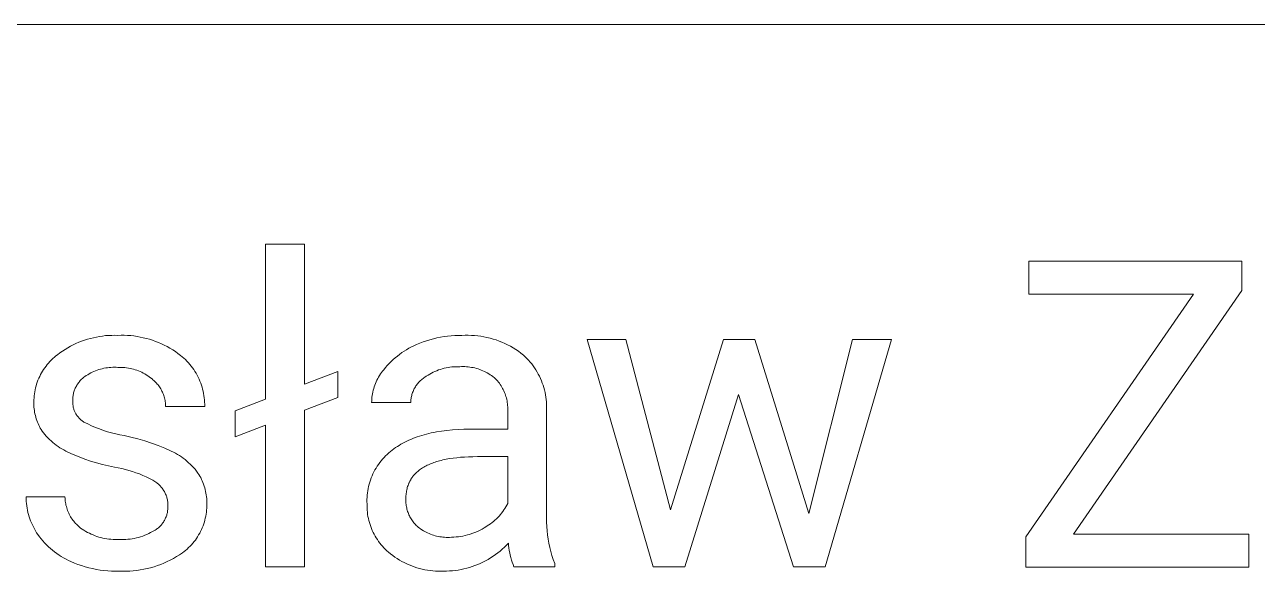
# Model space of a CAD drawing. Header units: millimetres. Extents: x 578 to 4608, y -138 to 2677.
# Drawn here: x 3631.8 to 3785.6, y 244 to 312.2 of the extents above; entities that cross this region are included whole.
import ezdxf

# ---------------------------------------------------------------- set-up
doc = ezdxf.new("R2010")
doc.units = ezdxf.units.MM
doc.header["$MEASUREMENT"] = 0
doc.layers.add('Domyślny', color=7, linetype='Continuous', true_color=0x000000)

msp = doc.modelspace()

# ---------------------------------------------------------------- linework, layer by layer
at = {"layer": 'Domyślny', "color": 18, "lineweight": 15, "true_color": 0x000000}
for p, q in [((4604.45, 312.23), (3085.22, 312.23)), ((3661.86, 265.5), (3661.86, 284.85)), ((3661.86, 284.85), (3666.73, 284.85)), ((3666.73, 284.85), (3666.73, 267.37)), ((3757.11, 278.63), (3757.11, 282.75)), ((3757.11, 282.75), (3783.71, 282.75)), ((3783.71, 282.75), (3783.71, 279.09)), ((3756.77, 248.37), (3777.68, 278.63)), ((3777.68, 278.63), (3757.11, 278.63)), ((3783.71, 279.09), (3762.72, 248.7)), ((3637.52, 272.11), (3637.86, 272.29)), ((3637.86, 272.29), (3638.21, 272.45)), ((3638.21, 272.45), (3638.56, 272.61)), ((3638.56, 272.61), (3638.92, 272.75)), ((3638.92, 272.75), (3639.28, 272.88)), ((3639.28, 272.88), (3639.65, 272.99)), ((3639.65, 272.99), (3640.02, 273.1)), ((3640.02, 273.1), (3640.39, 273.19)), ((3640.39, 273.19), (3640.77, 273.27)), ((3640.77, 273.27), (3641.15, 273.34)), ((3641.15, 273.34), (3641.53, 273.39)), ((3641.53, 273.39), (3641.91, 273.44)), ((3641.91, 273.44), (3642.3, 273.47)), ((3642.3, 273.47), (3642.68, 273.48)), ((3642.68, 273.48), (3643.07, 273.49)), ((3643.07, 273.49), (3643.45, 273.48)), ((3643.45, 273.48), (3643.85, 273.49)), ((3643.85, 273.49), (3644.25, 273.49)), ((3644.25, 273.49), (3644.65, 273.47)), ((3644.65, 273.47), (3645.05, 273.44)), ((3645.05, 273.44), (3645.44, 273.4)), ((3645.44, 273.4), (3645.84, 273.34)), ((3645.84, 273.34), (3646.23, 273.27)), ((3646.23, 273.27), (3646.62, 273.19)), ((3646.62, 273.19), (3647.01, 273.1)), ((3647.01, 273.1), (3647.39, 272.99)), ((3647.39, 272.99), (3647.77, 272.87)), ((3647.77, 272.87), (3648.15, 272.73)), ((3648.15, 272.73), (3648.52, 272.59)), ((3648.52, 272.59), (3648.88, 272.43)), ((3648.88, 272.43), (3649.24, 272.25)), ((3680.38, 272.18), (3680.7, 272.32)), ((3680.7, 272.32), (3681.11, 272.49)), ((3681.11, 272.49), (3681.53, 272.65)), ((3681.53, 272.65), (3681.96, 272.8)), ((3681.96, 272.8), (3682.39, 272.93)), ((3682.39, 272.93), (3682.82, 273.05)), ((3682.82, 273.05), (3683.26, 273.16)), ((3683.26, 273.16), (3683.7, 273.25)), ((3683.7, 273.25), (3684.15, 273.32)), ((3684.15, 273.32), (3684.59, 273.38)), ((3684.59, 273.38), (3685.04, 273.43)), ((3685.04, 273.43), (3685.49, 273.46)), ((3685.49, 273.46), (3685.94, 273.47)), ((3685.94, 273.47), (3686.39, 273.47)), ((3686.39, 273.47), (3686.78, 273.49)), ((3686.78, 273.49), (3687.17, 273.49)), ((3687.17, 273.49), (3687.56, 273.48)), ((3687.56, 273.48), (3687.96, 273.45)), ((3687.96, 273.45), (3688.35, 273.41)), ((3688.35, 273.41), (3688.74, 273.36)), ((3688.74, 273.36), (3689.12, 273.29)), ((3689.12, 273.29), (3689.51, 273.21)), ((3689.51, 273.21), (3689.89, 273.12)), ((3689.89, 273.12), (3690.27, 273.01)), ((3690.27, 273.01), (3690.64, 272.9)), ((3690.64, 272.9), (3691.01, 272.76)), ((3691.01, 272.76), (3691.37, 272.62)), ((3691.37, 272.62), (3691.73, 272.46)), ((3691.73, 272.46), (3692.09, 272.29)), ((3692.09, 272.29), (3692.43, 272.11)), ((3710.25, 244.59), (3702.01, 272.95)), ((3702.01, 272.95), (3706.84, 272.95)), ((3706.84, 272.95), (3712.42, 251.71)), ((3712.42, 251.71), (3719.02, 272.95)), ((3719.02, 272.95), (3722.93, 272.95)), ((3722.93, 272.95), (3729.67, 251.27)), ((3729.67, 251.27), (3735.12, 272.95)), ((3739.97, 272.95), (3731.71, 244.59)), ((3735.12, 272.95), (3739.97, 272.95)), ((3635.33, 270.58), (3635.52, 270.74)), ((3635.52, 270.74), (3635.71, 270.91)), ((3635.71, 270.91), (3635.91, 271.06)), ((3635.91, 271.06), (3636.22, 271.29)), ((3636.22, 271.29), (3636.53, 271.51)), ((3636.53, 271.51), (3636.86, 271.72)), ((3636.86, 271.72), (3637.19, 271.92)), ((3637.19, 271.92), (3637.52, 272.11)), ((3649.24, 272.25), (3649.6, 272.07)), ((3649.6, 272.07), (3649.94, 271.88)), ((3649.94, 271.88), (3650.29, 271.67)), ((3650.29, 271.67), (3650.62, 271.45)), ((3650.62, 271.45), (3650.95, 271.22)), ((3650.95, 271.22), (3651.26, 270.98)), ((3651.26, 270.98), (3651.47, 270.81)), ((3651.47, 270.81), (3651.68, 270.63)), ((3678.06, 270.68), (3678.33, 270.9)), ((3678.33, 270.9), (3678.6, 271.11)), ((3678.6, 271.11), (3678.88, 271.32)), ((3678.88, 271.32), (3679.17, 271.51)), ((3679.17, 271.51), (3679.47, 271.69)), ((3679.47, 271.69), (3679.77, 271.86)), ((3679.77, 271.86), (3680.07, 272.03)), ((3680.07, 272.03), (3680.38, 272.18)), ((3692.43, 272.11), (3692.77, 271.91)), ((3692.77, 271.91), (3693.11, 271.71)), ((3693.11, 271.71), (3693.43, 271.49)), ((3693.43, 271.49), (3693.75, 271.26)), ((3693.75, 271.26), (3694.06, 271.02)), ((3694.06, 271.02), (3694.28, 270.81)), ((3694.28, 270.81), (3694.5, 270.6)), ((3634.05, 269.02), (3634.18, 269.23)), ((3634.18, 269.23), (3634.33, 269.44)), ((3634.33, 269.44), (3634.48, 269.64)), ((3634.48, 269.64), (3634.63, 269.84)), ((3634.63, 269.84), (3634.8, 270.03)), ((3634.8, 270.03), (3634.97, 270.22)), ((3634.97, 270.22), (3635.14, 270.4)), ((3635.14, 270.4), (3635.33, 270.58)), ((3641.08, 269.2), (3640.87, 269.13)), ((3641.29, 269.26), (3641.08, 269.2)), ((3641.5, 269.32), (3641.29, 269.26)), ((3641.71, 269.37), (3641.5, 269.32)), ((3641.93, 269.41), (3641.71, 269.37)), ((3642.14, 269.44), (3641.93, 269.41)), ((3642.36, 269.47), (3642.14, 269.44)), ((3642.58, 269.49), (3642.36, 269.47)), ((3642.8, 269.5), (3642.58, 269.49)), ((3643.02, 269.5), (3642.8, 269.5)), ((3643.23, 269.5), (3643.02, 269.5)), ((3643.45, 269.49), (3643.23, 269.5)), ((3643.67, 269.49), (3643.45, 269.49)), ((3643.89, 269.49), (3643.67, 269.49)), ((3644.11, 269.48), (3643.89, 269.49)), ((3644.33, 269.46), (3644.11, 269.48)), ((3644.54, 269.43), (3644.33, 269.46)), ((3644.76, 269.4), (3644.54, 269.43)), ((3644.97, 269.36), (3644.76, 269.4)), ((3645.19, 269.31), (3644.97, 269.36)), ((3645.4, 269.25), (3645.19, 269.31)), ((3645.61, 269.19), (3645.4, 269.25)), ((3651.68, 270.63), (3651.87, 270.45)), ((3651.87, 270.45), (3652.07, 270.26)), ((3652.07, 270.26), (3652.25, 270.06)), ((3652.25, 270.06), (3652.43, 269.85)), ((3652.43, 269.85), (3652.6, 269.65)), ((3652.6, 269.65), (3652.76, 269.43)), ((3652.76, 269.43), (3652.92, 269.21)), ((3652.92, 269.21), (3653.07, 268.98)), ((3676.62, 269.19), (3676.84, 269.46)), ((3676.84, 269.46), (3677.07, 269.72)), ((3677.07, 269.72), (3677.3, 269.97)), ((3677.3, 269.97), (3677.55, 270.22)), ((3677.55, 270.22), (3677.8, 270.46)), ((3677.8, 270.46), (3678.06, 270.68)), ((3683.7, 269.24), (3683.47, 269.16)), ((3683.93, 269.31), (3683.7, 269.24)), ((3684.17, 269.37), (3683.93, 269.31)), ((3684.41, 269.43), (3684.17, 269.37)), ((3684.65, 269.47), (3684.41, 269.43)), ((3684.89, 269.51), (3684.65, 269.47)), ((3685.13, 269.54), (3684.89, 269.51)), ((3685.37, 269.56), (3685.13, 269.54)), ((3685.62, 269.57), (3685.37, 269.56)), ((3685.86, 269.57), (3685.62, 269.57)), ((3686.11, 269.57), (3685.86, 269.57)), ((3686.32, 269.58), (3686.11, 269.57)), ((3686.53, 269.58), (3686.32, 269.58)), ((3686.74, 269.58), (3686.53, 269.58)), ((3686.95, 269.57), (3686.74, 269.58)), ((3687.16, 269.55), (3686.95, 269.57)), ((3687.37, 269.53), (3687.16, 269.55)), ((3687.58, 269.49), (3687.37, 269.53)), ((3687.78, 269.45), (3687.58, 269.49)), ((3687.99, 269.41), (3687.78, 269.45)), ((3688.19, 269.35), (3687.99, 269.41)), ((3688.4, 269.29), (3688.19, 269.35)), ((3688.6, 269.23), (3688.4, 269.29)), ((3688.79, 269.15), (3688.6, 269.23)), ((3694.5, 270.6), (3694.7, 270.37)), ((3694.7, 270.37), (3694.9, 270.14)), ((3694.9, 270.14), (3695.09, 269.91)), ((3695.09, 269.91), (3695.27, 269.67)), ((3695.27, 269.67), (3695.44, 269.42)), ((3695.44, 269.42), (3695.61, 269.16)), ((3633.39, 267.65), (3633.48, 267.89)), ((3633.48, 267.89), (3633.58, 268.12)), ((3633.58, 268.12), (3633.69, 268.35)), ((3633.69, 268.35), (3633.8, 268.58)), ((3633.8, 268.58), (3633.92, 268.8)), ((3633.92, 268.8), (3634.05, 269.02)), ((3638.68, 267.74), (3638.6, 267.65)), ((3638.76, 267.84), (3638.68, 267.74)), ((3638.84, 267.93), (3638.76, 267.84)), ((3638.93, 268.02), (3638.84, 267.93)), ((3639.03, 268.1), (3638.93, 268.02)), ((3639.12, 268.18), (3639.03, 268.1)), ((3639.22, 268.26), (3639.12, 268.18)), ((3639.32, 268.34), (3639.22, 268.26)), ((3639.5, 268.46), (3639.32, 268.34)), ((3639.69, 268.57), (3639.5, 268.46)), ((3639.88, 268.68), (3639.69, 268.57)), ((3640.07, 268.79), (3639.88, 268.68)), ((3640.26, 268.88), (3640.07, 268.79)), ((3640.46, 268.97), (3640.26, 268.88)), ((3640.67, 269.05), (3640.46, 268.97)), ((3640.87, 269.13), (3640.67, 269.05)), ((3645.82, 269.12), (3645.61, 269.19)), ((3646.02, 269.04), (3645.82, 269.12)), ((3646.22, 268.96), (3646.02, 269.04)), ((3646.42, 268.87), (3646.22, 268.96)), ((3646.62, 268.77), (3646.42, 268.87)), ((3646.81, 268.66), (3646.62, 268.77)), ((3647, 268.55), (3646.81, 268.66)), ((3647.18, 268.43), (3647, 268.55)), ((3647.36, 268.31), (3647.18, 268.43)), ((3647.54, 268.18), (3647.36, 268.31)), ((3647.71, 268.04), (3647.54, 268.18)), ((3647.83, 267.95), (3647.71, 268.04)), ((3647.94, 267.85), (3647.83, 267.95)), ((3648.05, 267.74), (3647.94, 267.85)), ((3648.16, 267.64), (3648.05, 267.74)), ((3653.07, 268.98), (3653.21, 268.75)), ((3653.21, 268.75), (3653.34, 268.52)), ((3653.34, 268.52), (3653.46, 268.28)), ((3653.46, 268.28), (3653.58, 268.03)), ((3653.58, 268.03), (3653.69, 267.78)), ((3653.69, 267.78), (3653.79, 267.53)), ((3666.73, 267.37), (3670.88, 268.96)), ((3670.88, 268.96), (3670.88, 265.74)), ((3675.6, 267.47), (3675.69, 267.68)), ((3675.69, 267.68), (3675.78, 267.88)), ((3675.78, 267.88), (3675.88, 268.08)), ((3675.88, 268.08), (3675.99, 268.28)), ((3675.99, 268.28), (3676.1, 268.47)), ((3676.1, 268.47), (3676.22, 268.66)), ((3676.22, 268.66), (3676.35, 268.84)), ((3676.35, 268.84), (3676.48, 269.02)), ((3676.48, 269.02), (3676.62, 269.19)), ((3681.05, 267.67), (3680.96, 267.58)), ((3681.14, 267.77), (3681.05, 267.67)), ((3681.23, 267.86), (3681.14, 267.77)), ((3681.33, 267.94), (3681.23, 267.86)), ((3681.43, 268.03), (3681.33, 267.94)), ((3681.53, 268.1), (3681.43, 268.03)), ((3681.64, 268.18), (3681.53, 268.1)), ((3681.74, 268.25), (3681.64, 268.18)), ((3681.94, 268.39), (3681.74, 268.25)), ((3682.15, 268.52), (3681.94, 268.39)), ((3682.36, 268.65), (3682.15, 268.52)), ((3682.57, 268.77), (3682.36, 268.65)), ((3682.79, 268.88), (3682.57, 268.77)), ((3683.01, 268.98), (3682.79, 268.88)), ((3683.24, 269.07), (3683.01, 268.98)), ((3683.47, 269.16), (3683.24, 269.07)), ((3688.99, 269.07), (3688.79, 269.15)), ((3689.18, 268.99), (3688.99, 269.07)), ((3689.37, 268.89), (3689.18, 268.99)), ((3689.55, 268.79), (3689.37, 268.89)), ((3689.74, 268.69), (3689.55, 268.79)), ((3689.92, 268.57), (3689.74, 268.69)), ((3690.09, 268.46), (3689.92, 268.57)), ((3690.26, 268.33), (3690.09, 268.46)), ((3690.43, 268.2), (3690.26, 268.33)), ((3690.59, 268.07), (3690.43, 268.2)), ((3690.71, 267.93), (3690.59, 268.07)), ((3690.84, 267.79), (3690.71, 267.93)), ((3690.95, 267.65), (3690.84, 267.79)), ((3695.61, 269.16), (3695.77, 268.9)), ((3695.77, 268.9), (3695.91, 268.64)), ((3695.91, 268.64), (3696.05, 268.37)), ((3696.05, 268.37), (3696.18, 268.09)), ((3696.18, 268.09), (3696.3, 267.82)), ((3696.3, 267.82), (3696.41, 267.53)), ((3633.01, 265.93), (3633.04, 266.18)), ((3633.04, 266.18), (3633.08, 266.43)), ((3633.08, 266.43), (3633.12, 266.68)), ((3633.12, 266.68), (3633.18, 266.92)), ((3633.18, 266.92), (3633.24, 267.17)), ((3633.24, 267.17), (3633.31, 267.41)), ((3633.31, 267.41), (3633.39, 267.65)), ((3637.9, 266.19), (3637.88, 266.06)), ((3637.93, 266.31), (3637.9, 266.19)), ((3637.97, 266.43), (3637.93, 266.31)), ((3638, 266.55), (3637.97, 266.43)), ((3638.04, 266.67), (3638, 266.55)), ((3638.09, 266.78), (3638.04, 266.67)), ((3638.14, 266.9), (3638.09, 266.78)), ((3638.19, 267.01), (3638.14, 266.9)), ((3638.25, 267.12), (3638.19, 267.01)), ((3638.31, 267.23), (3638.25, 267.12)), ((3638.38, 267.34), (3638.31, 267.23)), ((3638.45, 267.44), (3638.38, 267.34)), ((3638.52, 267.55), (3638.45, 267.44)), ((3638.6, 267.65), (3638.52, 267.55)), ((3648.27, 267.53), (3648.16, 267.64)), ((3648.37, 267.41), (3648.27, 267.53)), ((3648.46, 267.29), (3648.37, 267.41)), ((3648.56, 267.17), (3648.46, 267.29)), ((3648.64, 267.05), (3648.56, 267.17)), ((3648.73, 266.92), (3648.64, 267.05)), ((3648.81, 266.79), (3648.73, 266.92)), ((3648.88, 266.66), (3648.81, 266.79)), ((3648.95, 266.53), (3648.88, 266.66)), ((3649.02, 266.39), (3648.95, 266.53)), ((3649.08, 266.25), (3649.02, 266.39)), ((3649.13, 266.11), (3649.08, 266.25)), ((3653.79, 267.53), (3653.88, 267.28)), ((3653.88, 267.28), (3653.96, 267.02)), ((3653.96, 267.02), (3654.03, 266.76)), ((3654.03, 266.76), (3654.09, 266.5)), ((3654.09, 266.5), (3654.15, 266.23)), ((3654.15, 266.23), (3654.19, 265.97)), ((3675.19, 265.97), (3675.23, 266.19)), ((3675.23, 266.19), (3675.27, 266.41)), ((3675.27, 266.41), (3675.32, 266.63)), ((3675.32, 266.63), (3675.38, 266.84)), ((3675.38, 266.84), (3675.45, 267.06)), ((3675.45, 267.06), (3675.52, 267.27)), ((3675.52, 267.27), (3675.6, 267.47)), ((3680.19, 266.23), (3680.15, 266.11)), ((3680.23, 266.36), (3680.19, 266.23)), ((3680.28, 266.48), (3680.23, 266.36)), ((3680.33, 266.6), (3680.28, 266.48)), ((3680.39, 266.72), (3680.33, 266.6)), ((3680.44, 266.83), (3680.39, 266.72)), ((3680.51, 266.95), (3680.44, 266.83)), ((3680.57, 267.06), (3680.51, 266.95)), ((3680.64, 267.17), (3680.57, 267.06)), ((3680.72, 267.27), (3680.64, 267.17)), ((3680.8, 267.38), (3680.72, 267.27)), ((3680.88, 267.48), (3680.8, 267.38)), ((3680.96, 267.58), (3680.88, 267.48)), ((3691.06, 267.5), (3690.95, 267.65)), ((3691.17, 267.35), (3691.06, 267.5)), ((3691.27, 267.19), (3691.17, 267.35)), ((3691.37, 267.03), (3691.27, 267.19)), ((3691.46, 266.87), (3691.37, 267.03)), ((3691.54, 266.71), (3691.46, 266.87)), ((3691.62, 266.54), (3691.54, 266.71)), ((3691.69, 266.37), (3691.62, 266.54)), ((3691.76, 266.2), (3691.69, 266.37)), ((3691.82, 266.02), (3691.76, 266.2)), ((3696.41, 267.53), (3696.51, 267.25)), ((3696.51, 267.25), (3696.6, 266.96)), ((3696.6, 266.96), (3696.68, 266.67)), ((3696.68, 266.67), (3696.75, 266.37)), ((3696.75, 266.37), (3696.81, 266.08)), ((3632.97, 265.42), (3632.99, 265.67)), ((3632.97, 265.17), (3632.97, 265.42)), ((3632.97, 264.96), (3632.97, 265.17)), ((3632.97, 264.74), (3632.97, 264.96)), ((3632.98, 264.53), (3632.97, 264.74)), ((3632.99, 265.67), (3633.01, 265.93)), ((3637.82, 265.32), (3637.81, 265.21)), ((3637.81, 265.21), (3637.81, 265.11)), ((3637.81, 265.11), (3637.82, 265.01)), ((3637.83, 265.69), (3637.82, 265.57)), ((3637.82, 265.57), (3637.82, 265.44)), ((3637.82, 265.44), (3637.82, 265.32)), ((3637.82, 265.01), (3637.82, 264.91)), ((3637.82, 264.91), (3637.83, 264.81)), ((3637.84, 265.82), (3637.83, 265.69)), ((3637.83, 264.81), (3637.85, 264.71)), ((3637.86, 265.94), (3637.84, 265.82)), ((3637.85, 264.71), (3637.86, 264.61)), ((3637.88, 266.06), (3637.86, 265.94)), ((3637.86, 264.61), (3637.89, 264.51)), ((3649.19, 265.96), (3649.13, 266.11)), ((3649.23, 265.82), (3649.19, 265.96)), ((3649.27, 265.67), (3649.23, 265.82)), ((3649.31, 265.52), (3649.27, 265.67)), ((3649.34, 265.37), (3649.31, 265.52)), ((3649.36, 265.22), (3649.34, 265.37)), ((3649.38, 265.07), (3649.36, 265.22)), ((3649.4, 264.92), (3649.38, 265.07)), ((3649.41, 264.77), (3649.4, 264.92)), ((3649.41, 264.62), (3649.41, 264.77)), ((3654.28, 264.62), (3649.41, 264.62)), ((3654.19, 265.97), (3654.23, 265.7)), ((3654.23, 265.7), (3654.26, 265.43)), ((3654.26, 265.43), (3654.27, 265.16)), ((3654.27, 265.16), (3654.28, 264.89)), ((3654.28, 264.89), (3654.28, 264.62)), ((3658.07, 264.07), (3661.86, 265.5)), ((3670.88, 265.74), (3666.73, 264.15)), ((3675.11, 265.09), (3675.12, 265.31)), ((3680, 265.09), (3675.11, 265.09)), ((3675.12, 265.31), (3675.14, 265.53)), ((3675.14, 265.53), (3675.16, 265.75)), ((3675.16, 265.75), (3675.19, 265.97)), ((3680.01, 265.35), (3680, 265.22)), ((3680, 265.22), (3680, 265.09)), ((3680.02, 265.48), (3680.01, 265.35)), ((3680.04, 265.6), (3680.02, 265.48)), ((3680.06, 265.73), (3680.04, 265.6)), ((3680.09, 265.86), (3680.06, 265.73)), ((3680.12, 265.99), (3680.09, 265.86)), ((3680.15, 266.11), (3680.12, 265.99)), ((3691.88, 265.84), (3691.82, 266.02)), ((3691.93, 265.67), (3691.88, 265.84)), ((3691.97, 265.49), (3691.93, 265.67)), ((3692.01, 265.3), (3691.97, 265.49)), ((3692.04, 265.12), (3692.01, 265.3)), ((3692.07, 264.94), (3692.04, 265.12)), ((3692.09, 264.75), (3692.07, 264.94)), ((3692.1, 264.57), (3692.09, 264.75)), ((3696.81, 266.08), (3696.86, 265.78)), ((3696.86, 265.78), (3696.9, 265.48)), ((3696.9, 265.48), (3696.92, 265.18)), ((3696.92, 265.18), (3696.94, 264.87)), ((3696.94, 264.87), (3696.95, 264.57)), ((3720.89, 266.09), (3714.18, 244.59)), ((3727.77, 244.59), (3720.89, 266.09)), ((3633, 264.32), (3632.98, 264.53)), ((3633.03, 264.11), (3633, 264.32)), ((3633.06, 263.9), (3633.03, 264.11)), ((3633.1, 263.69), (3633.06, 263.9)), ((3633.15, 263.48), (3633.1, 263.69)), ((3633.2, 263.28), (3633.15, 263.48)), ((3633.26, 263.08), (3633.2, 263.28)), ((3633.33, 262.87), (3633.26, 263.08)), ((3637.89, 264.51), (3637.91, 264.41)), ((3637.91, 264.41), (3637.94, 264.32)), ((3637.94, 264.32), (3637.97, 264.22)), ((3637.97, 264.22), (3638, 264.12)), ((3638, 264.12), (3638.04, 264.03)), ((3638.04, 264.03), (3638.08, 263.94)), ((3638.08, 263.94), (3638.13, 263.85)), ((3638.13, 263.85), (3638.17, 263.76)), ((3638.17, 263.76), (3638.22, 263.67)), ((3638.22, 263.67), (3638.28, 263.58)), ((3638.28, 263.58), (3638.33, 263.5)), ((3638.33, 263.5), (3638.39, 263.42)), ((3638.39, 263.42), (3638.45, 263.34)), ((3638.45, 263.34), (3638.52, 263.26)), ((3638.52, 263.26), (3638.59, 263.18)), ((3638.59, 263.18), (3638.66, 263.11)), ((3638.66, 263.11), (3638.73, 263.04)), ((3658.07, 260.84), (3658.07, 264.07)), ((3666.73, 264.15), (3666.73, 244.59)), ((3692.11, 264.38), (3692.1, 264.57)), ((3692.1, 264.01), (3692.11, 264.2)), ((3692.1, 261.79), (3692.1, 264.01)), ((3692.11, 264.2), (3692.11, 264.38)), ((3696.95, 264.57), (3696.95, 264.27)), ((3696.95, 264.27), (3696.95, 251.22)), ((3633.41, 262.67), (3633.33, 262.87)), ((3633.49, 262.48), (3633.41, 262.67)), ((3633.58, 262.29), (3633.49, 262.48)), ((3633.67, 262.1), (3633.58, 262.29)), ((3633.77, 261.91), (3633.67, 262.1)), ((3633.88, 261.72), (3633.77, 261.91)), ((3633.99, 261.54), (3633.88, 261.72)), ((3634.16, 261.32), (3633.99, 261.54)), ((3638.73, 263.04), (3638.8, 262.97)), ((3638.8, 262.97), (3638.88, 262.91)), ((3638.88, 262.91), (3638.96, 262.84)), ((3638.96, 262.84), (3639.04, 262.78)), ((3639.04, 262.78), (3639.13, 262.73)), ((3639.13, 262.73), (3639.21, 262.67)), ((3639.21, 262.67), (3639.68, 262.43)), ((3639.68, 262.43), (3640.17, 262.21)), ((3640.17, 262.21), (3640.65, 262)), ((3640.65, 262), (3641.15, 261.8)), ((3641.15, 261.8), (3641.65, 261.62)), ((3641.65, 261.62), (3642.15, 261.46)), ((3661.86, 262.28), (3658.07, 260.84)), ((3661.86, 244.59), (3661.86, 262.28)), ((3683.19, 261.44), (3683.83, 261.54)), ((3683.83, 261.54), (3684.5, 261.63)), ((3684.5, 261.63), (3685.19, 261.7)), ((3685.19, 261.7), (3685.9, 261.75)), ((3685.9, 261.75), (3686.63, 261.78)), ((3686.63, 261.78), (3687.38, 261.79)), ((3687.38, 261.79), (3692.1, 261.79)), ((3634.34, 261.11), (3634.16, 261.32)), ((3634.52, 260.9), (3634.34, 261.11)), ((3634.71, 260.7), (3634.52, 260.9)), ((3634.91, 260.5), (3634.71, 260.7)), ((3635.11, 260.31), (3634.91, 260.5)), ((3635.32, 260.13), (3635.11, 260.31)), ((3635.53, 259.95), (3635.32, 260.13)), ((3642.15, 261.46), (3642.66, 261.31)), ((3642.66, 261.31), (3643.18, 261.18)), ((3643.18, 261.18), (3643.7, 261.07)), ((3643.7, 261.07), (3644.22, 260.97)), ((3644.22, 260.97), (3645.08, 260.78)), ((3645.08, 260.78), (3645.94, 260.56)), ((3645.94, 260.56), (3646.8, 260.31)), ((3646.8, 260.31), (3647.64, 260.03)), ((3647.64, 260.03), (3648.47, 259.73)), ((3678.78, 259.9), (3679.02, 260.03)), ((3679.02, 260.03), (3679.26, 260.16)), ((3679.26, 260.16), (3679.5, 260.28)), ((3679.5, 260.28), (3679.75, 260.4)), ((3679.75, 260.4), (3680.01, 260.51)), ((3680.01, 260.51), (3680.27, 260.62)), ((3680.27, 260.62), (3680.54, 260.72)), ((3680.54, 260.72), (3680.81, 260.82)), ((3680.81, 260.82), (3681.09, 260.91)), ((3681.09, 260.91), (3681.37, 261)), ((3681.37, 261), (3681.66, 261.09)), ((3681.66, 261.09), (3681.96, 261.17)), ((3681.96, 261.17), (3682.26, 261.24)), ((3682.26, 261.24), (3682.56, 261.31)), ((3682.56, 261.31), (3682.87, 261.38)), ((3682.87, 261.38), (3683.19, 261.44)), ((3635.75, 259.78), (3635.53, 259.95)), ((3635.98, 259.62), (3635.75, 259.78)), ((3636.21, 259.46), (3635.98, 259.62)), ((3636.45, 259.32), (3636.21, 259.46)), ((3636.69, 259.18), (3636.45, 259.32)), ((3636.94, 259.05), (3636.69, 259.18)), ((3637.19, 258.93), (3636.94, 259.05)), ((3637.89, 258.61), (3637.19, 258.93)), ((3638.6, 258.32), (3637.89, 258.61)), ((3648.47, 259.73), (3649.3, 259.39)), ((3649.3, 259.39), (3650.11, 259.04)), ((3650.11, 259.04), (3650.37, 258.91)), ((3650.37, 258.91), (3650.63, 258.78)), ((3650.63, 258.78), (3650.88, 258.63)), ((3650.88, 258.63), (3651.13, 258.48)), ((3651.13, 258.48), (3651.37, 258.32)), ((3676.66, 258.24), (3676.85, 258.44)), ((3676.85, 258.44), (3677.04, 258.63)), ((3677.04, 258.63), (3677.25, 258.82)), ((3677.25, 258.82), (3677.46, 259)), ((3677.46, 259), (3677.67, 259.17)), ((3677.67, 259.17), (3677.89, 259.33)), ((3677.89, 259.33), (3678.11, 259.48)), ((3678.11, 259.48), (3678.33, 259.62)), ((3678.33, 259.62), (3678.55, 259.76)), ((3678.55, 259.76), (3678.78, 259.9)), ((3639.32, 258.04), (3638.6, 258.32)), ((3640.05, 257.8), (3639.32, 258.04)), ((3640.79, 257.57), (3640.05, 257.8)), ((3641.53, 257.37), (3640.79, 257.57)), ((3642.28, 257.19), (3641.53, 257.37)), ((3643.04, 257.04), (3642.28, 257.19)), ((3643.49, 256.96), (3643.04, 257.04)), ((3643.94, 256.87), (3643.49, 256.96)), ((3651.37, 258.32), (3651.61, 258.16)), ((3651.61, 258.16), (3651.84, 257.98)), ((3651.84, 257.98), (3652.06, 257.8)), ((3652.06, 257.8), (3652.28, 257.6)), ((3652.28, 257.6), (3652.49, 257.41)), ((3652.49, 257.41), (3652.69, 257.2)), ((3652.69, 257.2), (3652.89, 256.99)), ((3652.89, 256.99), (3653.08, 256.77)), ((3675.53, 256.69), (3675.67, 256.92)), ((3675.67, 256.92), (3675.81, 257.16)), ((3675.81, 257.16), (3675.97, 257.39)), ((3675.97, 257.39), (3676.13, 257.61)), ((3676.13, 257.61), (3676.3, 257.83)), ((3676.3, 257.83), (3676.47, 258.04)), ((3676.47, 258.04), (3676.66, 258.24)), ((3681.48, 256.96), (3681.35, 256.87)), ((3681.62, 257.04), (3681.48, 256.96)), ((3681.76, 257.12), (3681.62, 257.04)), ((3681.9, 257.2), (3681.76, 257.12)), ((3682.05, 257.28), (3681.9, 257.2)), ((3682.21, 257.35), (3682.05, 257.28)), ((3682.37, 257.42), (3682.21, 257.35)), ((3682.53, 257.49), (3682.37, 257.42)), ((3682.7, 257.55), (3682.53, 257.49)), ((3682.87, 257.61), (3682.7, 257.55)), ((3683.04, 257.67), (3682.87, 257.61)), ((3683.23, 257.73), (3683.04, 257.67)), ((3683.41, 257.79), (3683.23, 257.73)), ((3683.6, 257.84), (3683.41, 257.79)), ((3683.79, 257.89), (3683.6, 257.84)), ((3683.99, 257.94), (3683.79, 257.89)), ((3684.4, 258.02), (3683.99, 257.94)), ((3684.83, 258.1), (3684.4, 258.02)), ((3685.27, 258.17), (3684.83, 258.1)), ((3685.73, 258.22), (3685.27, 258.17)), ((3686.21, 258.27), (3685.73, 258.22)), ((3686.71, 258.3), (3686.21, 258.27)), ((3687.22, 258.33), (3686.71, 258.3)), ((3687.76, 258.34), (3687.22, 258.33)), ((3688.31, 258.35), (3687.76, 258.34)), ((3692.1, 258.35), (3688.31, 258.35)), ((3692.1, 252.52), (3692.1, 258.35)), ((3644.39, 256.76), (3643.94, 256.87)), ((3644.83, 256.64), (3644.39, 256.76)), ((3645.27, 256.5), (3644.83, 256.64)), ((3645.71, 256.35), (3645.27, 256.5)), ((3646.14, 256.19), (3645.71, 256.35)), ((3646.57, 256.01), (3646.14, 256.19)), ((3646.99, 255.82), (3646.57, 256.01)), ((3647.4, 255.62), (3646.99, 255.82)), ((3647.8, 255.4), (3647.4, 255.62)), ((3648.2, 255.17), (3647.8, 255.4)), ((3653.08, 256.77), (3653.26, 256.54)), ((3653.26, 256.54), (3653.44, 256.31)), ((3653.44, 256.31), (3653.56, 256.12)), ((3653.56, 256.12), (3653.68, 255.93)), ((3653.68, 255.93), (3653.79, 255.73)), ((3653.79, 255.73), (3653.89, 255.52)), ((3653.89, 255.52), (3653.98, 255.32)), ((3674.89, 255.17), (3674.97, 255.43)), ((3674.97, 255.43), (3675.07, 255.69)), ((3675.07, 255.69), (3675.17, 255.94)), ((3675.17, 255.94), (3675.28, 256.2)), ((3675.28, 256.2), (3675.4, 256.44)), ((3675.4, 256.44), (3675.53, 256.69)), ((3679.95, 255.41), (3679.92, 255.35)), ((3679.99, 255.47), (3679.95, 255.41)), ((3680.02, 255.53), (3679.99, 255.47)), ((3680.06, 255.59), (3680.02, 255.53)), ((3680.1, 255.65), (3680.06, 255.59)), ((3680.14, 255.71), (3680.1, 255.65)), ((3680.18, 255.77), (3680.14, 255.71)), ((3680.22, 255.82), (3680.18, 255.77)), ((3680.26, 255.88), (3680.22, 255.82)), ((3680.31, 255.94), (3680.26, 255.88)), ((3680.35, 255.99), (3680.31, 255.94)), ((3680.44, 256.1), (3680.35, 255.99)), ((3680.54, 256.2), (3680.44, 256.1)), ((3680.64, 256.31), (3680.54, 256.2)), ((3680.75, 256.41), (3680.64, 256.31)), ((3680.86, 256.51), (3680.75, 256.41)), ((3680.98, 256.6), (3680.86, 256.51)), ((3681.1, 256.7), (3680.98, 256.6)), ((3681.22, 256.79), (3681.1, 256.7)), ((3681.35, 256.87), (3681.22, 256.79)), ((3648.3, 255.1), (3648.2, 255.17)), ((3648.4, 255.02), (3648.3, 255.1)), ((3648.49, 254.94), (3648.4, 255.02)), ((3648.58, 254.86), (3648.49, 254.94)), ((3648.67, 254.77), (3648.58, 254.86)), ((3648.75, 254.68), (3648.67, 254.77)), ((3648.83, 254.59), (3648.75, 254.68)), ((3648.91, 254.5), (3648.83, 254.59)), ((3648.99, 254.4), (3648.91, 254.5)), ((3649.06, 254.3), (3648.99, 254.4)), ((3649.12, 254.2), (3649.06, 254.3)), ((3649.19, 254.1), (3649.12, 254.2)), ((3649.25, 253.99), (3649.19, 254.1)), ((3649.31, 253.88), (3649.25, 253.99)), ((3649.36, 253.77), (3649.31, 253.88)), ((3653.98, 255.32), (3654.07, 255.11)), ((3654.07, 255.11), (3654.15, 254.9)), ((3654.15, 254.9), (3654.23, 254.68)), ((3654.23, 254.68), (3654.29, 254.46)), ((3654.29, 254.46), (3654.35, 254.25)), ((3654.35, 254.25), (3654.4, 254.02)), ((3654.4, 254.02), (3654.44, 253.8)), ((3674.56, 253.56), (3674.6, 253.83)), ((3674.6, 253.83), (3674.63, 254.1)), ((3674.63, 254.1), (3674.68, 254.37)), ((3674.68, 254.37), (3674.74, 254.64)), ((3674.74, 254.64), (3674.81, 254.91)), ((3674.81, 254.91), (3674.89, 255.17)), ((3679.45, 253.91), (3679.43, 253.76)), ((3679.47, 254.06), (3679.45, 253.91)), ((3679.5, 254.21), (3679.47, 254.06)), ((3679.53, 254.35), (3679.5, 254.21)), ((3679.57, 254.49), (3679.53, 254.35)), ((3679.61, 254.63), (3679.57, 254.49)), ((3679.66, 254.77), (3679.61, 254.63)), ((3679.71, 254.9), (3679.66, 254.77)), ((3679.73, 254.97), (3679.71, 254.9)), ((3679.76, 255.03), (3679.73, 254.97)), ((3679.79, 255.1), (3679.76, 255.03)), ((3679.82, 255.16), (3679.79, 255.1)), ((3679.85, 255.22), (3679.82, 255.16)), ((3679.88, 255.29), (3679.85, 255.22)), ((3679.92, 255.35), (3679.88, 255.29)), ((3632.01, 253.04), (3632, 253.32)), ((3632, 253.32), (3636.85, 253.32)), ((3632.02, 252.76), (3632.01, 253.04)), ((3632.05, 252.49), (3632.02, 252.76)), ((3632.08, 252.21), (3632.05, 252.49)), ((3636.85, 253.32), (3636.86, 253.15)), ((3636.86, 253.15), (3636.87, 252.97)), ((3636.87, 252.97), (3636.89, 252.8)), ((3636.89, 252.8), (3636.91, 252.63)), ((3636.91, 252.63), (3636.94, 252.46)), ((3636.94, 252.46), (3636.97, 252.29)), ((3636.97, 252.29), (3637.02, 252.13)), ((3649.41, 253.66), (3649.36, 253.77)), ((3649.46, 253.55), (3649.41, 253.66)), ((3649.5, 253.43), (3649.46, 253.55)), ((3649.54, 253.32), (3649.5, 253.43)), ((3649.57, 253.2), (3649.54, 253.32)), ((3649.6, 253.08), (3649.57, 253.2)), ((3649.63, 252.96), (3649.6, 253.08)), ((3649.65, 252.84), (3649.63, 252.96)), ((3649.67, 252.72), (3649.65, 252.84)), ((3649.68, 252.6), (3649.67, 252.72)), ((3649.69, 252.48), (3649.68, 252.6)), ((3649.69, 252.35), (3649.69, 252.48)), ((3649.7, 252.23), (3649.69, 252.35)), ((3654.44, 253.8), (3654.48, 253.58)), ((3654.48, 253.58), (3654.51, 253.35)), ((3654.51, 253.35), (3654.53, 253.13)), ((3654.53, 253.13), (3654.54, 252.9)), ((3654.54, 252.9), (3654.54, 252.67)), ((3654.54, 252.67), (3654.54, 252.45)), ((3654.54, 252.45), (3654.54, 252.19)), ((3674.53, 253.01), (3674.54, 253.28)), ((3674.53, 252.73), (3674.53, 253.01)), ((3674.54, 252.46), (3674.53, 252.73)), ((3674.54, 253.28), (3674.56, 253.56)), ((3674.54, 252.2), (3674.54, 252.46)), ((3679.4, 253.13), (3679.39, 252.98)), ((3679.39, 252.98), (3679.39, 252.83)), ((3679.39, 252.83), (3679.39, 252.68)), ((3679.39, 252.68), (3679.4, 252.54)), ((3679.41, 253.61), (3679.4, 253.45)), ((3679.4, 253.45), (3679.4, 253.29)), ((3679.4, 253.29), (3679.4, 253.13)), ((3679.4, 252.54), (3679.42, 252.39)), ((3679.43, 253.76), (3679.41, 253.61)), ((3679.42, 252.39), (3679.44, 252.24)), ((3691.87, 252.1), (3691.99, 252.31)), ((3691.99, 252.31), (3692.1, 252.52)), ((3632.12, 251.94), (3632.08, 252.21)), ((3632.17, 251.67), (3632.12, 251.94)), ((3632.23, 251.4), (3632.17, 251.67)), ((3632.3, 251.13), (3632.23, 251.4)), ((3632.38, 250.86), (3632.3, 251.13)), ((3632.46, 250.6), (3632.38, 250.86)), ((3637.02, 252.13), (3637.06, 251.96)), ((3637.06, 251.96), (3637.12, 251.8)), ((3637.12, 251.8), (3637.17, 251.64)), ((3637.17, 251.64), (3637.24, 251.48)), ((3637.24, 251.48), (3637.31, 251.32)), ((3637.31, 251.32), (3637.38, 251.16)), ((3637.38, 251.16), (3637.46, 251.01)), ((3637.46, 251.01), (3637.55, 250.86)), ((3637.55, 250.86), (3637.64, 250.72)), ((3649.41, 250.72), (3649.46, 250.83)), ((3649.46, 250.83), (3649.5, 250.94)), ((3649.5, 250.94), (3649.54, 251.05)), ((3649.54, 251.05), (3649.57, 251.17)), ((3649.57, 251.17), (3649.6, 251.28)), ((3649.6, 251.28), (3649.63, 251.4)), ((3649.63, 251.4), (3649.65, 251.52)), ((3649.65, 251.52), (3649.66, 251.63)), ((3649.66, 251.63), (3649.68, 251.75)), ((3649.68, 251.75), (3649.69, 251.87)), ((3649.69, 252.11), (3649.7, 252.23)), ((3649.69, 251.99), (3649.69, 252.11)), ((3649.69, 251.87), (3649.69, 251.99)), ((3654.42, 250.94), (3654.36, 250.69)), ((3654.46, 251.19), (3654.42, 250.94)), ((3654.49, 251.44), (3654.46, 251.19)), ((3654.52, 251.69), (3654.49, 251.44)), ((3654.53, 251.94), (3654.52, 251.69)), ((3654.54, 252.19), (3654.53, 251.94)), ((3674.54, 251.93), (3674.54, 252.2)), ((3674.56, 251.67), (3674.54, 251.93)), ((3674.58, 251.41), (3674.56, 251.67)), ((3674.62, 251.15), (3674.58, 251.41)), ((3674.66, 250.89), (3674.62, 251.15)), ((3674.71, 250.64), (3674.66, 250.89)), ((3679.44, 252.24), (3679.46, 252.09)), ((3679.46, 252.09), (3679.49, 251.95)), ((3679.49, 251.95), (3679.52, 251.81)), ((3679.52, 251.81), (3679.56, 251.66)), ((3679.56, 251.66), (3679.61, 251.52)), ((3679.61, 251.52), (3679.66, 251.38)), ((3679.66, 251.38), (3679.71, 251.24)), ((3679.71, 251.24), (3679.77, 251.11)), ((3679.77, 251.11), (3679.83, 250.97)), ((3679.83, 250.97), (3679.9, 250.84)), ((3679.9, 250.84), (3679.97, 250.71)), ((3690.69, 250.6), (3690.86, 250.77)), ((3690.86, 250.77), (3691.02, 250.94)), ((3691.02, 250.94), (3691.18, 251.12)), ((3691.18, 251.12), (3691.33, 251.31)), ((3691.33, 251.31), (3691.48, 251.5)), ((3691.48, 251.5), (3691.62, 251.7)), ((3691.62, 251.7), (3691.75, 251.9)), ((3691.75, 251.9), (3691.87, 252.1)), ((3696.95, 251.22), (3696.94, 250.7)), ((3632.56, 250.34), (3632.46, 250.6)), ((3632.66, 250.09), (3632.56, 250.34)), ((3632.78, 249.83), (3632.66, 250.09)), ((3632.9, 249.58), (3632.78, 249.83)), ((3633.03, 249.34), (3632.9, 249.58)), ((3633.17, 249.1), (3633.03, 249.34)), ((3637.64, 250.72), (3637.73, 250.57)), ((3637.73, 250.57), (3637.83, 250.43)), ((3637.83, 250.43), (3637.94, 250.3)), ((3637.94, 250.3), (3638.05, 250.16)), ((3638.05, 250.16), (3638.16, 250.03)), ((3638.16, 250.03), (3638.28, 249.91)), ((3638.28, 249.91), (3638.4, 249.79)), ((3638.4, 249.79), (3638.53, 249.67)), ((3638.53, 249.67), (3638.66, 249.56)), ((3638.66, 249.56), (3638.8, 249.45)), ((3638.8, 249.45), (3639.01, 249.31)), ((3639.01, 249.31), (3639.22, 249.17)), ((3648.12, 249.19), (3648.22, 249.26)), ((3648.22, 249.26), (3648.31, 249.33)), ((3648.31, 249.33), (3648.41, 249.4)), ((3648.41, 249.4), (3648.5, 249.48)), ((3648.5, 249.48), (3648.59, 249.56)), ((3648.59, 249.56), (3648.68, 249.64)), ((3648.68, 249.64), (3648.76, 249.72)), ((3648.76, 249.72), (3648.84, 249.81)), ((3648.84, 249.81), (3648.92, 249.9)), ((3648.92, 249.9), (3648.99, 250)), ((3648.99, 250), (3649.06, 250.09)), ((3649.06, 250.09), (3649.13, 250.19)), ((3649.13, 250.19), (3649.19, 250.29)), ((3649.19, 250.29), (3649.25, 250.4)), ((3649.25, 250.4), (3649.31, 250.5)), ((3649.31, 250.5), (3649.36, 250.61)), ((3649.36, 250.61), (3649.41, 250.72)), ((3653.88, 249.25), (3653.77, 249.02)), ((3653.98, 249.48), (3653.88, 249.25)), ((3654.08, 249.72), (3653.98, 249.48)), ((3654.16, 249.96), (3654.08, 249.72)), ((3654.24, 250.2), (3654.16, 249.96)), ((3654.31, 250.44), (3654.24, 250.2)), ((3654.36, 250.69), (3654.31, 250.44)), ((3674.77, 250.38), (3674.71, 250.64)), ((3674.84, 250.13), (3674.77, 250.38)), ((3674.92, 249.88), (3674.84, 250.13)), ((3675, 249.63), (3674.92, 249.88)), ((3675.1, 249.38), (3675, 249.63)), ((3675.2, 249.14), (3675.1, 249.38)), ((3679.97, 250.71), (3680.05, 250.58)), ((3680.05, 250.58), (3680.13, 250.46)), ((3680.13, 250.46), (3680.21, 250.34)), ((3680.21, 250.34), (3680.3, 250.22)), ((3680.3, 250.22), (3680.39, 250.1)), ((3680.39, 250.1), (3680.49, 249.99)), ((3680.49, 249.99), (3680.59, 249.88)), ((3680.59, 249.88), (3680.69, 249.77)), ((3680.69, 249.77), (3680.8, 249.67)), ((3680.8, 249.67), (3680.91, 249.57)), ((3680.91, 249.57), (3681.07, 249.45)), ((3681.07, 249.45), (3681.23, 249.33)), ((3681.23, 249.33), (3681.4, 249.22)), ((3681.4, 249.22), (3681.57, 249.11)), ((3688.64, 249.19), (3688.89, 249.32)), ((3688.89, 249.32), (3689.14, 249.47)), ((3689.14, 249.47), (3689.35, 249.58)), ((3689.35, 249.58), (3689.55, 249.71)), ((3689.55, 249.71), (3689.75, 249.84)), ((3689.75, 249.84), (3689.95, 249.98)), ((3689.95, 249.98), (3690.14, 250.13)), ((3690.14, 250.13), (3690.33, 250.28)), ((3690.33, 250.28), (3690.51, 250.43)), ((3690.51, 250.43), (3690.69, 250.6)), ((3696.94, 250.7), (3696.94, 250.17)), ((3696.94, 250.17), (3696.96, 249.64)), ((3696.96, 249.64), (3697.01, 249.11)), ((3633.31, 248.86), (3633.17, 249.1)), ((3633.47, 248.63), (3633.31, 248.86)), ((3633.67, 248.36), (3633.47, 248.63)), ((3633.87, 248.1), (3633.67, 248.36)), ((3634.09, 247.84), (3633.87, 248.1)), ((3634.31, 247.59), (3634.09, 247.84)), ((3639.22, 249.17), (3639.44, 249.03)), ((3639.44, 249.03), (3639.66, 248.91)), ((3639.66, 248.91), (3639.89, 248.79)), ((3639.89, 248.79), (3640.12, 248.68)), ((3640.12, 248.68), (3640.36, 248.58)), ((3640.36, 248.58), (3640.6, 248.49)), ((3640.6, 248.49), (3640.84, 248.4)), ((3640.84, 248.4), (3641.08, 248.32)), ((3641.08, 248.32), (3641.33, 248.25)), ((3641.33, 248.25), (3641.58, 248.19)), ((3641.58, 248.19), (3641.83, 248.14)), ((3641.83, 248.14), (3642.08, 248.1)), ((3642.08, 248.1), (3642.33, 248.06)), ((3642.33, 248.06), (3642.59, 248.04)), ((3642.59, 248.04), (3642.85, 248.02)), ((3642.85, 248.02), (3643.1, 248.01)), ((3643.1, 248.01), (3643.36, 248.01)), ((3643.36, 248.01), (3643.61, 248.02)), ((3643.61, 248.02), (3643.88, 248.01)), ((3643.88, 248.01), (3644.16, 248.01)), ((3644.16, 248.01), (3644.43, 248.02)), ((3644.43, 248.02), (3644.7, 248.04)), ((3644.7, 248.04), (3644.97, 248.07)), ((3644.97, 248.07), (3645.23, 248.11)), ((3645.23, 248.11), (3645.5, 248.16)), ((3645.5, 248.16), (3645.76, 248.22)), ((3645.76, 248.22), (3646.03, 248.28)), ((3646.03, 248.28), (3646.29, 248.36)), ((3646.29, 248.36), (3646.55, 248.44)), ((3646.55, 248.44), (3646.8, 248.54)), ((3646.8, 248.54), (3647.05, 248.64)), ((3647.05, 248.64), (3647.3, 248.75)), ((3647.3, 248.75), (3647.54, 248.87)), ((3647.54, 248.87), (3647.78, 249)), ((3647.78, 249), (3648.02, 249.13)), ((3648.02, 249.13), (3648.12, 249.19)), ((3652.96, 247.75), (3652.8, 247.55)), ((3653.12, 247.95), (3652.96, 247.75)), ((3653.26, 248.15), (3653.12, 247.95)), ((3653.4, 248.36), (3653.26, 248.15)), ((3653.53, 248.58), (3653.4, 248.36)), ((3653.66, 248.8), (3653.53, 248.58)), ((3653.77, 249.02), (3653.66, 248.8)), ((3675.31, 248.91), (3675.2, 249.14)), ((3675.43, 248.67), (3675.31, 248.91)), ((3675.56, 248.44), (3675.43, 248.67)), ((3675.69, 248.22), (3675.56, 248.44)), ((3675.83, 248), (3675.69, 248.22)), ((3675.98, 247.78), (3675.83, 248)), ((3676.14, 247.57), (3675.98, 247.78)), ((3681.57, 249.11), (3681.74, 249.01)), ((3681.74, 249.01), (3681.92, 248.92)), ((3681.92, 248.92), (3682.1, 248.83)), ((3682.1, 248.83), (3682.28, 248.75)), ((3682.28, 248.75), (3682.46, 248.67)), ((3682.46, 248.67), (3682.65, 248.6)), ((3682.65, 248.6), (3682.84, 248.54)), ((3682.84, 248.54), (3683.03, 248.48)), ((3683.03, 248.48), (3683.23, 248.43)), ((3683.23, 248.43), (3683.42, 248.39)), ((3683.42, 248.39), (3683.62, 248.36)), ((3683.62, 248.36), (3683.82, 248.33)), ((3683.82, 248.33), (3684.02, 248.3)), ((3684.02, 248.3), (3684.22, 248.29)), ((3684.22, 248.29), (3684.42, 248.28)), ((3684.42, 248.28), (3684.62, 248.28)), ((3684.62, 248.28), (3684.82, 248.28)), ((3684.82, 248.28), (3685.1, 248.29)), ((3685.1, 248.29), (3685.38, 248.3)), ((3685.38, 248.3), (3685.67, 248.33)), ((3685.67, 248.33), (3685.95, 248.36)), ((3685.95, 248.36), (3686.23, 248.4)), ((3686.23, 248.4), (3686.51, 248.45)), ((3686.51, 248.45), (3686.78, 248.51)), ((3686.78, 248.51), (3687.06, 248.58)), ((3687.06, 248.58), (3687.33, 248.66)), ((3687.33, 248.66), (3687.6, 248.75)), ((3687.6, 248.75), (3687.87, 248.85)), ((3687.87, 248.85), (3688.13, 248.95)), ((3688.13, 248.95), (3688.39, 249.07)), ((3688.39, 249.07), (3688.64, 249.19)), ((3697.01, 249.11), (3697.06, 248.59)), ((3697.06, 248.59), (3697.14, 248.07)), ((3697.14, 248.07), (3697.23, 247.55)), ((3756.77, 244.58), (3756.77, 248.37)), ((3762.72, 248.7), (3784.56, 248.7)), ((3784.56, 248.7), (3784.56, 244.58)), ((3634.55, 247.35), (3634.31, 247.59)), ((3634.79, 247.11), (3634.55, 247.35)), ((3635.04, 246.89), (3634.79, 247.11)), ((3635.3, 246.67), (3635.04, 246.89)), ((3635.56, 246.46), (3635.3, 246.67)), ((3635.83, 246.26), (3635.56, 246.46)), ((3636.11, 246.07), (3635.83, 246.26)), ((3651.5, 246.35), (3651.14, 246.11)), ((3651.71, 246.5), (3651.5, 246.35)), ((3651.9, 246.66), (3651.71, 246.5)), ((3652.1, 246.83), (3651.9, 246.66)), ((3652.28, 247), (3652.1, 246.83)), ((3652.46, 247.18), (3652.28, 247)), ((3652.64, 247.36), (3652.46, 247.18)), ((3652.8, 247.55), (3652.64, 247.36)), ((3676.3, 247.37), (3676.14, 247.57)), ((3676.47, 247.17), (3676.3, 247.37)), ((3676.65, 246.97), (3676.47, 247.17)), ((3676.84, 246.79), (3676.65, 246.97)), ((3677.03, 246.61), (3676.84, 246.79)), ((3677.22, 246.43), (3677.03, 246.61)), ((3677.48, 246.22), (3677.22, 246.43)), ((3677.75, 246.01), (3677.48, 246.22)), ((3690.56, 246.13), (3690.27, 245.92)), ((3690.85, 246.34), (3690.56, 246.13)), ((3691.14, 246.57), (3690.85, 246.34)), ((3691.41, 246.81), (3691.14, 246.57)), ((3691.68, 247.05), (3691.41, 246.81)), ((3691.94, 247.31), (3691.68, 247.05)), ((3692.19, 247.57), (3691.94, 247.31)), ((3692.21, 247.27), (3692.19, 247.57)), ((3692.25, 246.96), (3692.21, 247.27)), ((3692.29, 246.66), (3692.25, 246.96)), ((3692.35, 246.36), (3692.29, 246.66)), ((3692.41, 246.06), (3692.35, 246.36)), ((3697.23, 247.55), (3697.34, 247.03)), ((3697.34, 247.03), (3697.47, 246.52)), ((3697.47, 246.52), (3697.62, 246.01)), ((3636.39, 245.89), (3636.11, 246.07)), ((3636.68, 245.72), (3636.39, 245.89)), ((3636.98, 245.56), (3636.68, 245.72)), ((3637.28, 245.41), (3636.98, 245.56)), ((3637.59, 245.27), (3637.28, 245.41)), ((3638.03, 245.08), (3637.59, 245.27)), ((3638.47, 244.91), (3638.03, 245.08)), ((3638.92, 244.76), (3638.47, 244.91)), ((3639.38, 244.62), (3638.92, 244.76)), ((3639.84, 244.49), (3639.38, 244.62)), ((3647.96, 244.62), (3647.54, 244.5)), ((3648.38, 244.76), (3647.96, 244.62)), ((3648.79, 244.91), (3648.38, 244.76)), ((3649.2, 245.08), (3648.79, 244.91)), ((3649.6, 245.26), (3649.2, 245.08)), ((3649.99, 245.45), (3649.6, 245.26)), ((3650.38, 245.66), (3649.99, 245.45)), ((3650.77, 245.88), (3650.38, 245.66)), ((3651.14, 246.11), (3650.77, 245.88)), ((3666.73, 244.59), (3661.86, 244.59)), ((3678.03, 245.82), (3677.75, 246.01)), ((3678.31, 245.63), (3678.03, 245.82)), ((3678.6, 245.45), (3678.31, 245.63)), ((3678.89, 245.29), (3678.6, 245.45)), ((3679.19, 245.13), (3678.89, 245.29)), ((3679.5, 244.98), (3679.19, 245.13)), ((3679.81, 244.85), (3679.5, 244.98)), ((3680.12, 244.72), (3679.81, 244.85)), ((3680.44, 244.61), (3680.12, 244.72)), ((3680.76, 244.5), (3680.44, 244.61)), ((3687.67, 244.64), (3687.33, 244.52)), ((3688.01, 244.76), (3687.67, 244.64)), ((3688.35, 244.89), (3688.01, 244.76)), ((3688.68, 245.03), (3688.35, 244.89)), ((3689.01, 245.19), (3688.68, 245.03)), ((3689.33, 245.36), (3689.01, 245.19)), ((3689.65, 245.53), (3689.33, 245.36)), ((3689.96, 245.72), (3689.65, 245.53)), ((3690.27, 245.92), (3689.96, 245.72)), ((3692.48, 245.76), (3692.41, 246.06)), ((3692.57, 245.46), (3692.48, 245.76)), ((3692.66, 245.17), (3692.57, 245.46)), ((3692.76, 244.88), (3692.66, 245.17)), ((3692.87, 244.59), (3692.76, 244.88)), ((3697.96, 244.59), (3692.87, 244.59)), ((3697.62, 246.01), (3697.78, 245.51)), ((3697.78, 245.51), (3697.96, 245.01)), ((3697.96, 245.01), (3697.96, 244.59)), ((3714.18, 244.59), (3710.25, 244.59)), ((3731.71, 244.59), (3727.77, 244.59)), ((3640.3, 244.39), (3639.84, 244.49)), ((3640.77, 244.29), (3640.3, 244.39)), ((3641.24, 244.21), (3640.77, 244.29)), ((3641.71, 244.15), (3641.24, 244.21)), ((3642.19, 244.1), (3641.71, 244.15)), ((3642.66, 244.07), (3642.19, 244.1)), ((3643.14, 244.06), (3642.66, 244.07)), ((3643.61, 244.06), (3643.14, 244.06)), ((3644.05, 244.05), (3643.61, 244.06)), ((3644.49, 244.05), (3644.05, 244.05)), ((3644.93, 244.07), (3644.49, 244.05)), ((3645.37, 244.11), (3644.93, 244.07)), ((3645.81, 244.15), (3645.37, 244.11)), ((3646.25, 244.22), (3645.81, 244.15)), ((3646.68, 244.3), (3646.25, 244.22)), ((3647.11, 244.39), (3646.68, 244.3)), ((3647.54, 244.5), (3647.11, 244.39)), ((3681.09, 244.41), (3680.76, 244.5)), ((3681.42, 244.32), (3681.09, 244.41)), ((3681.75, 244.25), (3681.42, 244.32)), ((3682.08, 244.19), (3681.75, 244.25)), ((3682.42, 244.14), (3682.08, 244.19)), ((3682.75, 244.11), (3682.42, 244.14)), ((3683.09, 244.08), (3682.75, 244.11)), ((3683.43, 244.07), (3683.09, 244.08)), ((3683.77, 244.06), (3683.43, 244.07)), ((3684.11, 244.07), (3683.77, 244.06)), ((3684.47, 244.07), (3684.11, 244.07)), ((3684.83, 244.09), (3684.47, 244.07)), ((3685.19, 244.11), (3684.83, 244.09)), ((3685.55, 244.15), (3685.19, 244.11)), ((3685.91, 244.2), (3685.55, 244.15)), ((3686.27, 244.27), (3685.91, 244.2)), ((3686.63, 244.34), (3686.27, 244.27)), ((3686.98, 244.43), (3686.63, 244.34)), ((3687.33, 244.52), (3686.98, 244.43)), ((3784.56, 244.58), (3756.77, 244.58))]:
    msp.add_line(p, q, dxfattribs=at)

doc.saveas('drawing.dxf')
